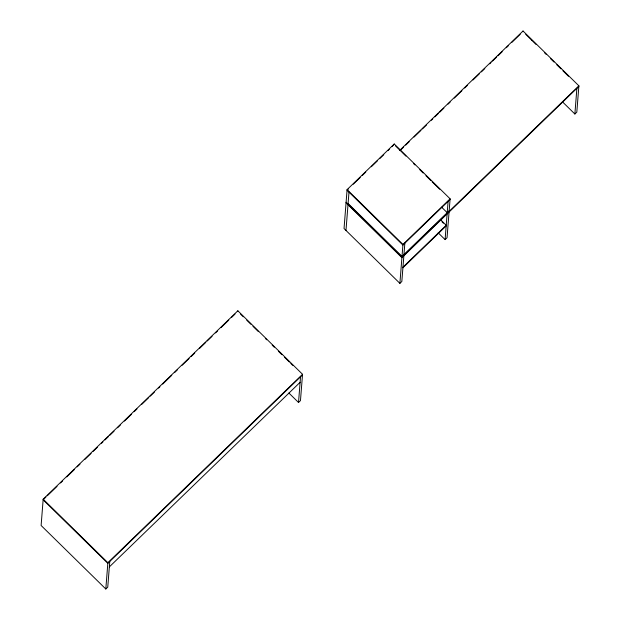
<?xml version="1.0" encoding="UTF-8"?>
<svg xmlns="http://www.w3.org/2000/svg" width="620" height="620" viewBox="0 0 620 620"><rect width="100%" height="100%" fill="white"/><g stroke="black" fill="none" stroke-linecap="round" stroke-linejoin="round"><path stroke-width="0.93" d="M288.889 393.026L298.522 402.489L300.467 400.597L302.545 374.294L237.847 310.791L43.183 499.193L41.114 525.496L105.811 589L107.756 587.117L109.779 561.425M105.811 589L107.88 562.697L302.545 374.294M237.801 311.411L237.847 310.791M298.522 402.489L300.545 376.797M449.113 211.42L450.104 198.819L394.25 143.995L347.099 189.627L344.038 228.54L399.892 283.363L401.838 281.48L403.86 255.789M345.976 230.446L347.998 204.755M348.045 204.143L348.99 192.154M394.25 143.995L392.119 146.622M399.892 283.363L402.954 244.451L450.104 198.819M403.953 254.556L404.852 243.187M438.185 232.826L445.098 239.615L447.113 213.923M448.105 201.314L447.214 212.691L441.68 207.258M449.066 212.04L447.043 237.731L445.098 239.615M522.986 31.62L523.032 31L578.886 85.823L576.817 112.127L574.872 114.01L562.425 101.804M574.872 114.01L576.894 88.319M348.44 188.906L347.053 190.247L402.907 245.071L450.058 199.431M353.292 184.202L360.228 177.498M362.305 175.483L365.769 172.127M371.318 166.757L377.557 160.72M379.642 158.704L383.803 154.675M387.957 150.652L389.344 149.311M399.528 150.528L523.032 31M400.179 150.474L403.643 147.118M405.728 145.103L409.2 141.74M414.052 137.043L420.996 130.332M422.383 128.983L426.545 124.953M431.396 120.257L432.783 118.916M434.868 116.901L438.34 113.538M439.727 112.197L443.889 108.167M448.051 104.137L450.136 102.122M454.297 98.1L461.931 90.706M464.706 88.025L467.48 85.335M473.029 79.965L479.275 73.919M481.353 71.904L484.825 68.549M489.684 63.852L491.071 62.504M492.458 61.163L496.62 57.133M498.007 55.792L502.169 51.762M506.331 47.732L508.416 45.717M511.887 42.361L520.211 34.301M45.919 497.116L43.136 499.813L107.833 563.309L302.49 374.914M47.306 495.775L57.04 486.351M60.512 482.988L62.605 480.973M66.774 476.935L74.423 469.534M77.198 466.837L79.98 464.147M84.847 459.436L91.109 453.383M93.194 451.368L97.363 447.33M101.533 443.292L102.928 441.944M105.013 439.929L108.484 436.565M109.88 435.217L114.049 431.179M117.521 427.815L120.303 425.126M124.473 421.089L131.432 414.354M134.207 411.664L136.989 408.975M141.856 404.263L148.808 397.536M150.203 396.188L154.372 392.15M158.542 388.112L159.929 386.772M162.711 384.082L171.748 375.333M174.53 372.643L177.312 369.946M182.179 365.242L189.131 358.507M191.216 356.492L194.696 353.129M199.562 348.417L205.817 342.364M207.212 341.015L212.071 336.303M215.551 332.94L217.636 330.925M221.115 327.562L228.757 320.16M231.539 317.463L235.019 314.1M449.159 210.808L402.008 256.44L348.099 203.523M578.886 85.823L401.962 257.06L346.107 202.236M578.84 86.436L401.915 257.672L346.061 202.849M402.961 267.158L446.222 225.292L440.688 219.868M402.915 267.778L446.175 225.912M109.345 566.905L300.119 382.276M525.745 34.325L531.836 40.308M531.952 40.416L536.083 44.477M544.36 52.599L546.352 54.552M550.568 58.691L553.954 62.015M556.775 64.782L560.914 68.843M562.945 70.835L568.494 76.283M395.583 145.964L400.977 151.264M401.783 152.055L405.922 156.116M413.509 163.564L414.889 164.912M419.717 169.655L423.096 172.972M425.925 175.747L430.699 180.435M432.125 181.838L439.712 189.278M442.029 221.844L443.409 223.2M347.099 189.627L402.954 244.451M240.552 314.115L243.304 316.812M246.745 320.191L250.875 324.245M252.937 326.275L258.447 331.677M265.329 338.435L266.701 339.783M272.211 345.185L274.272 347.216M278.403 351.269L281.844 354.648M284.596 357.345L289.416 362.072M290.796 363.428L292.857 365.451M43.183 499.193L107.88 562.697"/></g></svg>
